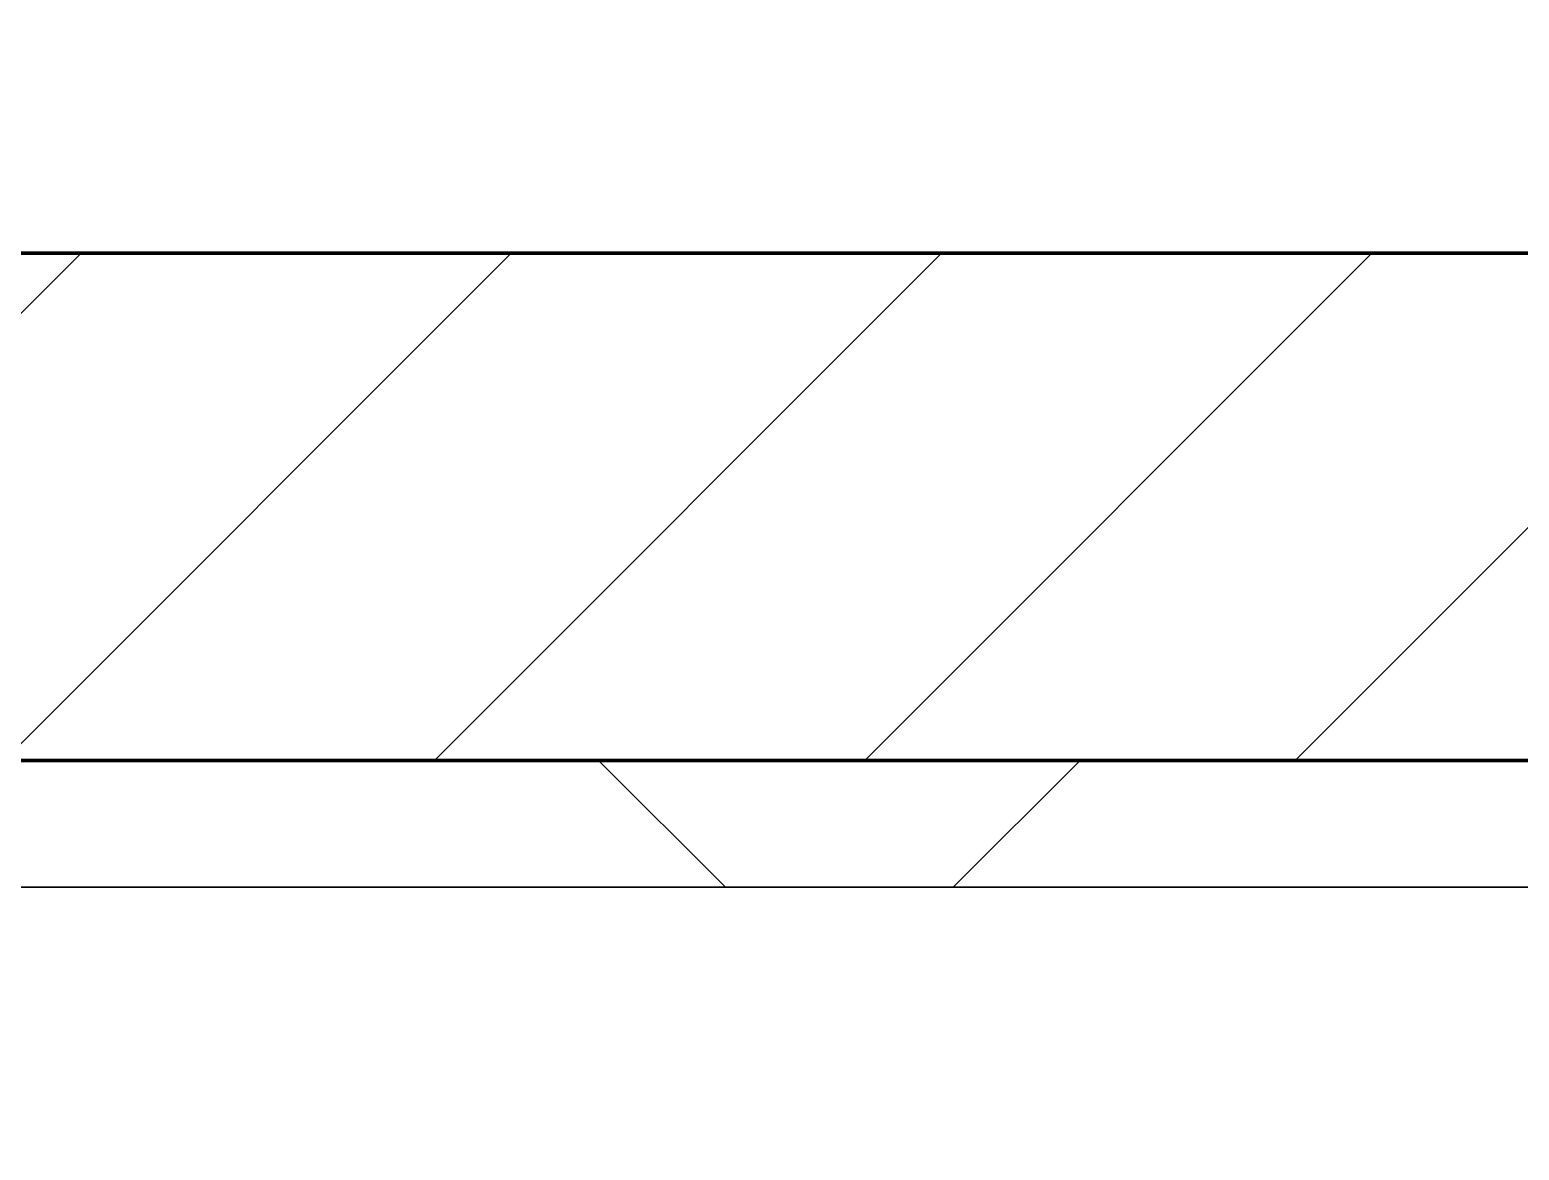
# Model space of a CAD drawing. Header units: millimetres. Extents: x -853228 to -744682, y -17776 to 32484.
# Drawn here: x -787965 to -787378, y 7790 to 8232 of the extents above; entities that cross this region are included whole.
import ezdxf
from ezdxf.xclip import XClip

# ---------------------------------------------------------------- set-up
doc = ezdxf.new("R2010")
doc.units = ezdxf.units.MM
doc.header["$XCLIPFRAME"] = 0
for name, color, linetype, lineweight in [('A-GLAZ-CURT', 2, 'Continuous', 9), ('A-WALL', 5, 'Continuous', 35), ('A-WALL-FNSH', 2, 'Continuous', 35), ('A-WALL-PATT', 1, 'Continuous', 9)]:
    doc.layers.add(name, color=color, linetype=linetype, lineweight=lineweight)

# ---------------------------------------------------------------- blocks, each defined once
blk = doc.blocks.new('PPLS-PP19_Custom Tile Pattern - Custom Tile Pattern-V68-4281-01 ENLARGED LOWER PLATFORM LEVEL - REFLECTED CEILING PLAN - SHEET 2')
at = {"layer": 'A-GLAZ-CURT'}
for p, q in [((-300, 0), (300, 0)), ((300, 0), (-300, 0)), ((195.99, 0), (213.31, 0)), ((213.31, 0), (195.99, 0)), ((230.06, 0), (300, 0)), ((-300, -50), (300, -50)), ((300, -50), (-300, -50))]:
    blk.add_line(p, q, dxfattribs=at)
for points, knots in [([(110.54, 0), (108.4, 0), (103.48, 0), (92.38, 0), (85.59, 0), (74.4, 0), (62.26, 0), (51.85, 0), (43.81, 0), (29.53, 0), (20.67, 0), (18.85, 0), (18.16, 0)], [-7960.796532, -7960.796532, -7960.796532, -7960.796532, -7723.759874, -7531.75727, -7135.649961, -6924.452779, -6738.82075, -6548.303034, -6314.283804, -6135.05769, -5972.647715, -5832.674503, -5832.674503, -5832.674503, -5832.674503]), ([(136.44, 0), (121.66, 0), (86.93, 0), (51.16, 0), (31.18, 0)], [-106.750556, -106.750556, -106.750556, -106.750556, -59.610984, 0, 0, 0, 0]), ([(110.52, 0), (108.72, 0), (95.95, 0), (76.86, 0), (57.82, 0), (46.51, 0), (41.18, 0), (36.02, 0), (35.54, 0), (35.54, 0)], [-409.313081, -409.313081, -409.313081, -409.313081, -401.860199, -357.622665, -341.267687, -334.000314, -326.15566, -319.318397, -317.489778, -317.489778, -317.489778, -317.489778]), ([(36.29, 0), (37.77, 0), (48.82, 0), (64.79, 0), (89.01, 0), (104.58, 0), (110.52, 0)], [-314.598523, -314.598523, -314.598523, -314.598523, -305.899624, -287.17622, -249.500363, -219.421721, -219.421721, -219.421721, -219.421721]), ([(103.09, 0), (101.08, 0), (86.31, 0), (65.33, 0), (46.88, 0), (41.56, 0)], [-375.435014, -375.435014, -375.435014, -375.435014, -369.147452, -330.153101, -313.392702, -313.392702, -313.392702, -313.392702]), ([(42.03, 0), (56.01, 0), (79.31, 0), (102.02, 0), (110.51, 0)], [-390.072149, -390.072149, -390.072149, -390.072149, -346.313304, -319.879841, -319.879841, -319.879841, -319.879841]), ([(42.71, 0), (44.29, 0), (52.29, 0), (71.92, 0), (100.57, 0), (116.36, 0), (128.63, 0), (128.95, 0)], [-123.813675, -123.813675, -123.813675, -123.813675, -118.513713, -97.899267, -63.759246, -39.050993, -35.895543, -35.895543, -35.895543, -35.895543]), ([(94.4, 0), (94.4, 0), (94.64, 0), (99.11, 0), (105.51, 0), (109.73, 0), (110.56, 0)], [-2348.345796, -2348.345796, -2348.345796, -2348.345796, -2310.419338, -2233.599744, -2052.234781, -2006.966784, -2006.966784, -2006.966784, -2006.966784]), ([(110.76, 0), (110.1, 0), (108.61, 0), (105.66, 0), (105.23, 0), (105.23, 0)], [-9065.158481, -9065.158481, -9065.158481, -9065.158481, -9012.77275, -8966.157302, -8929.495943, -8929.495943, -8929.495943, -8929.495943]), ([(105.26, 0), (105.52, 0), (108.21, 0), (109.97, 0), (110.53, 0)], [-8920.561005, -8920.561005, -8920.561005, -8920.561005, -8814.835624, -8752.556654, -8752.556654, -8752.556654, -8752.556654]), ([(129.02, 0), (129.02, 0), (124.41, 0), (122.35, 0), (116.84, 0), (112.71, 0), (110.51, 0)], [-35.386604, -35.386604, -35.386604, -35.386604, -31.430235, -22.807238, -15.488593, -8.018729, -8.018729, -8.018729, -8.018729]), ([(110.97, 0), (115.66, 0), (126.98, 0), (132.42, 0), (134.6, 0)], [-218.659988, -218.659988, -218.659988, -218.659988, -194.761443, -152.241002, -152.241002, -152.241002, -152.241002]), ([(114.39, 0), (114.2, 0), (113.35, 0), (112.09, 0), (110.97, 0)], [-8148.58938, -8148.58938, -8148.58938, -8148.58938, -8105.191388, -7977.04013, -7977.04013, -7977.04013, -7977.04013]), ([(111.35, 0), (120.22, 0), (129.27, 0), (138.28, 0), (138.53, 0)], [-319.001686, -319.001686, -319.001686, -319.001686, -291.370682, -290.5735, -290.5735, -290.5735, -290.5735]), ([(168.37, 0), (167.68, 0), (162.47, 0), (147.97, 0), (122.96, 0), (111.41, 0)], [-543.375029, -543.375029, -543.375029, -543.375029, -530.793311, -458.593899, -410.537058, -410.537058, -410.537058, -410.537058]), ([(111.57, 0), (114.19, 0), (122.07, 0), (139.94, 0), (163.31, 0), (185.23, 0), (193.62, 0), (194.69, 0), (194.79, 0)], [-1988.411763, -1988.411763, -1988.411763, -1988.411763, -1843.028543, -1530.39897, -1095.004608, -529.74427, -295.064701, -265.121568, -265.121568, -265.121568, -265.121568]), ([(157.9, 0), (156.77, 0), (151.67, 0), (143.29, 0), (134.04, 0), (126.24, 0), (118.6, 0), (114.86, 0), (112.97, 0), (111.67, 0)], [-10292.955006, -10292.955006, -10292.955006, -10292.955006, -10098.273015, -9847.788484, -9677.714971, -9567.007022, -9453.21225, -9220.200448, -9092.110255, -9092.110255, -9092.110255, -9092.110255]), ([(128.58, 0), (128.8, 0), (130.16, 0), (139.26, 0), (152.67, 0), (161.24, 0), (162.19, 0), (162.75, 0)], [-633.326174, -633.326174, -633.326174, -633.326174, -627.736123, -618.981161, -602.094757, -592.980799, -581.414464, -581.414464, -581.414464, -581.414464]), ([(137.1, 0), (136, 0), (133.64, 0), (129.87, 0), (129.11, 0)], [-670.405967, -670.405967, -670.405967, -670.405967, -651.020627, -640.742133, -640.742133, -640.742133, -640.742133]), ([(193.8, 0), (193.33, 0), (190.11, 0), (183.13, 0), (171, 0), (161.95, 0), (161.28, 0), (158.35, 0), (157.85, 0), (157.77, 0)], [-11665.349007, -11665.349007, -11665.349007, -11665.349007, -11565.880756, -11105.624034, -10839.086983, -10768.332124, -10666.779182, -10580.760289, -10550.278881, -10550.278881, -10550.278881, -10550.278881]), ([(300, 0), (286.53, 0), (254.22, 0), (207.11, 0), (177.41, 0), (159.34, 0), (158.33, 0), (158.3, 0)], [-285.253232, -285.253232, -285.253232, -285.253232, -244.693688, -187.987675, -143.776725, -129.632772, -123.352749, -123.352749, -123.352749, -123.352749]), ([(159.07, 0), (159.13, 0), (160.84, 0), (165.21, 0), (174.15, 0), (185.98, 0), (208.82, 0), (219.42, 0), (230.06, 0)], [-115.643202, -115.643202, -115.643202, -115.643202, -114.681583, -87.660824, -65.295536, -41.623857, -24.459831, 0, 0, 0, 0]), ([(162.75, 0), (165.4, 0), (170.91, 0), (172.61, 0), (172.61, 0)], [-111.264224, -111.264224, -111.264224, -111.264224, -56.742688, -19.085662, -19.085662, -19.085662, -19.085662]), ([(178.24, 0), (176.75, 0), (174.27, 0), (169.67, 0), (168.99, 0)], [-8253.978395, -8253.978395, -8253.978395, -8253.978395, -8152.463617, -8069.855175, -8069.855175, -8069.855175, -8069.855175]), ([(215.22, 0), (214.62, 0), (210.55, 0), (203.98, 0), (187.54, 0), (175.3, 0), (169.49, 0)], [-203.825446, -203.825446, -203.825446, -203.825446, -198.527383, -184.406837, -162.427601, -142.916156, -142.916156, -142.916156, -142.916156]), ([(171.51, 0), (176.48, 0), (193.23, 0), (201.73, 0), (208.81, 0), (213.9, 0), (241.96, 0), (266.73, 0), (281.71, 0), (291.71, 0), (296.52, 0), (297.86, 0), (298.09, 0)], [-7971.819559, -7971.819559, -7971.819559, -7971.819559, -7784.112253, -7606.717214, -7289.299508, -7042.621073, -6582.165592, -6068.460911, -5766.029927, -5566.724884, -5280.360606, -5199.253518, -5199.253518, -5199.253518, -5199.253518]), ([(172.07, 0), (177.66, 0), (187.87, 0), (201.08, 0), (207.47, 0), (213.96, 0), (215.11, 0)], [-255.364076, -255.364076, -255.364076, -255.364076, -237.955587, -223.92608, -215.862851, -208.75215, -208.75215, -208.75215, -208.75215]), ([(247.1, 0), (246.76, 0), (245.04, 0), (238.34, 0), (226.56, 0), (221.1, 0), (200.83, 0), (186.06, 0), (179.4, 0)], [-9649.085549, -9649.085549, -9649.085549, -9649.085549, -9581.591397, -9406.094246, -9221.510254, -9016.44624, -8717.832359, -8279.94931, -8279.94931, -8279.94931, -8279.94931]), ([(300, 0), (288.22, 0), (262, 0), (230.43, 0), (219.94, 0), (219.02, 0)], [-12528.858583, -12528.858583, -12528.858583, -12528.858583, -11905.454923, -11162.864862, -10856.732305, -10856.732305, -10856.732305, -10856.732305]), ([(219.9, 0), (220.86, 0), (227.84, 0), (242.06, 0), (246.54, 0), (246.96, 0)], [-10670.940496, -10670.940496, -10670.940496, -10670.940496, -10511.382485, -9925.173265, -9834.877357, -9834.877357, -9834.877357, -9834.877357]), ([(284.76, 0), (284.76, 0), (285.09, 0), (287.47, 0), (293.59, 0), (297.76, 0), (300, 0)], [-4110.630118, -4110.630118, -4110.630118, -4110.630118, -4053.389046, -3959.664717, -3862.421465, -3746.95702, -3746.95702, -3746.95702, -3746.95702]), ([(297.38, 0), (295.84, 0), (291.62, 0), (285.38, 0), (284.87, 0)], [-4803.172655, -4803.172655, -4803.172655, -4803.172655, -4358.271401, -4143.037883, -4143.037883, -4143.037883, -4143.037883])]:
    blk.add_open_spline(points, degree=3, knots=knots, dxfattribs=at)
for points in [[(110.48, 0), (108.13, 0), (105.64, 0), (103.09, 0)], [(110.63, 0), (112.13, 0), (112.91, 0), (113.59, 0)], [(168.74, 0), (168.74, 0), (169.81, 0), (171.51, 0)], [(195.11, 0), (194.91, 0), (194.44, 0), (193.8, 0)]]:
    blk.add_open_spline(points, degree=3, dxfattribs=at)
blk = doc.blocks.new('PPLS-PP19_Custom Tile Pattern - Custom Tile Pattern-V69-4281-01 ENLARGED LOWER PLATFORM LEVEL - REFLECTED CEILING PLAN - SHEET 2')
at = {"layer": 'A-GLAZ-CURT'}
for p, q in [((-300, 0), (300, 0)), ((300, 0), (-300, 0)), ((-293.07, 0), (-282.65, 0)), ((-282.65, 0), (-293.07, 0)), ((-281.82, 0), (-275.75, 0)), ((-275.75, 0), (-281.82, 0)), ((-222.32, 0), (-213.72, 0)), ((-213.72, 0), (-222.32, 0)), ((-213.66, 0), (-205, 0)), ((-205, 0), (-213.66, 0)), ((-300, -50), (300, -50)), ((300, -50), (-300, -50))]:
    blk.add_line(p, q, dxfattribs=at)
at = {"layer": 'A-GLAZ-CURT', "flags": 128}
for points in [[(-300, 0), (-291.56, 0), (-283.3, 0)], [(-283.55, 0), (-291.73, 0), (-300, 0)], [(-282.66, 0), (-275.2, 0), (-267.26, 0), (-259.45, 0), (-251.77, 0), (-244.2, 0), (-236.74, 0), (-229.36, 0), (-222.06, 0), (-214.83, 0)], [(-145.5, 0), (-150.63, 0), (-155.53, 0), (-160.27, 0), (-164.95, 0), (-169.65, 0), (-174.47, 0), (-179.49, 0), (-184.81, 0), (-190.44, 0), (-196.37, 0), (-202.58, 0), (-209.04, 0), (-215.73, 0), (-222.63, 0), (-229.72, 0), (-236.97, 0), (-244.39, 0), (-251.96, 0), (-259.67, 0), (-267.51, 0), (-275.48, 0), (-282.66, 0)], [(-213.71, 0), (-207.71, 0), (-200.76, 0), (-194.02, 0), (-187.54, 0), (-181.38, 0), (-175.58, 0), (-170.25, 0), (-165.64, 0), (-162.01, 0), (-159.53, 0), (-157.46, 0), (-154.52, 0), (-149.42, 0), (-141.84, 0), (-132.81, 0), (-126.08, 0)], [(-125.17, 0), (-128.55, 0), (-134.16, 0), (-140.03, 0), (-144.8, 0)]]:
    blk.add_lwpolyline(points, dxfattribs=at)
at = {"layer": 'A-GLAZ-CURT'}
for points, knots in [([(-300, 0), (-284.65, 0), (-236.57, 0), (-186.09, 0), (-154.24, 0), (-144.75, 0)], [-5323.127839, -5323.127839, -5323.127839, -5323.127839, -4502.809032, -2700.551212, -1803.023886, -1803.023886, -1803.023886, -1803.023886]), ([(-145.61, 0), (-165.95, 0), (-207.4, 0), (-257.26, 0), (-282.66, 0)], [-16829.876344, -16829.876344, -16829.876344, -16829.876344, -15131.813646, -13748.226949, -13748.226949, -13748.226949, -13748.226949]), ([(-144.92, 0), (-147.67, 0), (-147.69, 0), (-158.72, 0), (-174.02, 0), (-185.59, 0), (-209.77, 0), (-232.01, 0), (-255.22, 0), (-262.59, 0), (-264.9, 0), (-265.4, 0)], [-2919.378265, -2919.378265, -2919.378265, -2919.378265, -2477.344047, -2237.412286, -2029.680487, -1755.085331, -1400.429864, -858.079193, -543.655514, -208.940337, 0, 0, 0, 0]), ([(-258.6, 0), (-257.91, 0), (-254.26, 0), (-241.25, 0), (-226.38, 0), (-216.69, 0), (-213.73, 0)], [-5722.54675, -5722.54675, -5722.54675, -5722.54675, -5657.471696, -5413.335975, -5017.494783, -4853.628939, -4853.628939, -4853.628939, -4853.628939]), ([(-213.72, 0), (-216.73, 0), (-222.31, 0), (-231.26, 0), (-233.46, 0), (-234, 0)], [-1135.873101, -1135.873101, -1135.873101, -1135.873101, -978.033455, -846.069444, -682.911962, -682.911962, -682.911962, -682.911962]), ([(-233.49, 0), (-233.44, 0), (-232.38, 0), (-230.74, 0), (-225.3, 0), (-223.63, 0)], [-455.274641, -455.274641, -455.274641, -455.274641, -440.605512, -119.536984, 0, 0, 0, 0]), ([(-213.72, 0), (-211.98, 0), (-202.58, 0), (-188.58, 0), (-169.02, 0), (-152.12, 0), (-136.84, 0), (-127.33, 0), (-124.19, 0), (-123.43, 0), (-123.28, 0)], [-5259.423373, -5259.423373, -5259.423373, -5259.423373, -5161.076232, -4739.070012, -4465.409639, -4149.119819, -3839.893365, -3647.167523, -3488.92562, -3439.852845, -3439.852845, -3439.852845, -3439.852845]), ([(-133.82, 0), (-135.51, 0), (-137.8, 0), (-149.31, 0), (-162.01, 0), (-177.91, 0), (-196.42, 0), (-208.16, 0), (-213.59, 0)], [-2731.647847, -2731.647847, -2731.647847, -2731.647847, -2418.507304, -2308.929706, -2113.765672, -1763.376603, -1422.553702, -1138.186603, -1138.186603, -1138.186603, -1138.186603]), ([(-212.94, 0), (-212.82, 0), (-209.65, 0), (-200.2, 0), (-185.8, 0), (-171.77, 0), (-158.7, 0), (-157.22, 0)], [-4839.200608, -4839.200608, -4839.200608, -4839.200608, -4832.723979, -4666.091899, -4349.945572, -4000.813434, -3840.635403, -3840.635403, -3840.635403, -3840.635403]), ([(-152.35, 0), (-151.03, 0), (-148.7, 0), (-145.98, 0), (-144.8, 0)], [-3494.978217, -3494.978217, -3494.978217, -3494.978217, -3371.022232, -3307.806829, -3307.806829, -3307.806829, -3307.806829]), ([(-118.78, 0), (-121.86, 0), (-126.28, 0), (-136.96, 0), (-147.46, 0), (-150.03, 0), (-150.57, 0)], [-5938.474035, -5938.474035, -5938.474035, -5938.474035, -5700.061948, -5508.838257, -5298.784692, -5196.16478, -5196.16478, -5196.16478, -5196.16478]), ([(-150.34, 0), (-150.07, 0), (-148.55, 0), (-146.77, 0), (-144.84, 0)], [-4948.728362, -4948.728362, -4948.728362, -4948.728362, -4883.323924, -4616.178977, -4616.178977, -4616.178977, -4616.178977]), ([(-26.75, 0), (-27.82, 0), (-36.18, 0), (-53.55, 0), (-78.2, 0), (-110.94, 0), (-130.52, 0), (-147.74, 0), (-149.07, 0)], [-8718.362214, -8718.362214, -8718.362214, -8718.362214, -8532.293389, -8073.216054, -7508.296369, -7004.680444, -6449.282163, -6277.220794, -6277.220794, -6277.220794, -6277.220794]), ([(-146.69, 0), (-146.59, 0), (-146.21, 0), (-145.59, 0), (-145.07, 0)], [-420.34245, -420.34245, -420.34245, -420.34245, -406.956646, -374.844453, -374.844453, -374.844453, -374.844453]), ([(-86.16, 0), (-91.37, 0), (-104.13, 0), (-122.65, 0), (-137.3, 0), (-143.14, 0), (-144.88, 0)], [-1681.3698, -1681.3698, -1681.3698, -1681.3698, -1374.161226, -945.742622, -741.901385, -582.903371, -582.903371, -582.903371, -582.903371]), ([(-76.21, 0), (-78.2, 0), (-93.34, 0), (-117.05, 0), (-141.39, 0), (-144.77, 0)], [-19251.256298, -19251.256298, -19251.256298, -19251.256298, -18935.241197, -17136.203329, -16853.283463, -16853.283463, -16853.283463, -16853.283463]), ([(-144.74, 0), (-144.47, 0), (-139.73, 0), (-137.28, 0), (-133.93, 0), (-128.78, 0), (-126.5, 0)], [-6044.731135, -6044.731135, -6044.731135, -6044.731135, -6017.569127, -5560.701257, -5364.112219, -5231.017328, -5231.017328, -5231.017328, -5231.017328]), ([(-143.97, 0), (-142.91, 0), (-138.3, 0), (-127.26, 0), (-107.3, 0), (-91.75, 0), (-80.09, 0), (-76.63, 0)], [-4577.573735, -4577.573735, -4577.573735, -4577.573735, -4440.880425, -4054.690705, -3793.097032, -3402.597032, -3216.673436, -3216.673436, -3216.673436, -3216.673436]), ([(-143.85, 0), (-135.75, 0), (-123.38, 0), (-110.8, 0), (-99.5, 0), (-91.46, 0)], [-1774.375946, -1774.375946, -1774.375946, -1774.375946, -1002.059161, -460.363443, 0, 0, 0, 0]), ([(-143.74, 0), (-142.58, 0), (-134.66, 0), (-128.29, 0), (-125.15, 0)], [-350.285375, -350.285375, -350.285375, -350.285375, -290.263673, 0, 0, 0, 0]), ([(-127.41, 0), (-131.63, 0), (-133.16, 0), (-134.09, 0), (-134.15, 0)], [-8540.990293, -8540.990293, -8540.990293, -8540.990293, -8266.114998, -8246.473386, -8246.473386, -8246.473386, -8246.473386]), ([(-134.15, 0), (-133.32, 0), (-130.31, 0), (-117.33, 0), (-92.54, 0), (-80.76, 0), (-75.83, 0)], [-7657.439573, -7657.439573, -7657.439573, -7657.439573, -7293.749979, -6839.55839, -6236.997189, -5744.358021, -5744.358021, -5744.358021, -5744.358021]), ([(-120.13, 0), (-120.14, 0), (-120.24, 0), (-121.3, 0), (-129.25, 0), (-133.82, 0)], [-2933.992132, -2933.992132, -2933.992132, -2933.992132, -2920.575025, -2840.280255, -2731.647847, -2731.647847, -2731.647847, -2731.647847]), ([(-113.43, 0), (-113.44, 0), (-113.96, 0), (-119.73, 0), (-125.43, 0), (-127.03, 0), (-127.41, 0)], [-328.499627, -328.499627, -328.499627, -328.499627, -282.672656, -98.539552, -24.539552, 0, 0, 0, 0]), ([(-126.5, 0), (-122.44, 0), (-108.71, 0), (-86.68, 0), (-63.44, 0), (-54.4, 0), (-48.53, 0), (-30.79, 0), (-18.03, 0), (8.61, 0), (15.02, 0), (22.91, 0), (31, 0), (39.04, 0), (51.19, 0), (58.74, 0), (61.34, 0), (61.45, 0)], [-5231.017328, -5231.017328, -5231.017328, -5231.017328, -4994.692869, -4542.524482, -4008.285538, -3689.699207, -3546.54457, -3315.260113, -2864.387349, -2439.246196, -2084.094819, -1956.422387, -1818.904206, -1645.594513, -1443.202566, -1228.752106, -1120.932285, -1120.932285, -1120.932285, -1120.932285]), ([(-125.15, 0), (-124.93, 0), (-121.96, 0), (-113.01, 0), (-98.9, 0), (-87.7, 0), (-78.73, 0), (-75.83, 0)], [-3362.7396, -3362.7396, -3362.7396, -3362.7396, -3342.215224, -3074.362186, -2902.289527, -2605.247022, -2454.936963, -2454.936963, -2454.936963, -2454.936963]), ([(-122.08, 0), (-122.01, 0), (-121.69, 0), (-121.2, 0), (-120.88, 0)], [-3136.336417, -3136.336417, -3136.336417, -3136.336417, -3110.304437, -3035.164275, -3035.164275, -3035.164275, -3035.164275]), ([(-36.33, 0), (-36.43, 0), (-37.27, 0), (-45.02, 0), (-46.13, 0), (-60.59, 0), (-81.23, 0), (-99.51, 0), (-114.02, 0), (-117.28, 0), (-118.78, 0)], [-1855.773136, -1855.773136, -1855.773136, -1855.773136, -1810.870157, -1672.078046, -1405.135169, -1060.00838, -740.068933, -229.489605, -116.330425, 0, 0, 0, 0]), ([(-117.74, 0), (-117.19, 0), (-114.78, 0), (-113.43, 0), (-113.43, 0)], [-821.249067, -821.249067, -821.249067, -821.249067, -394.672656, -330.879064, -330.879064, -330.879064, -330.879064]), ([(-36.62, 0), (-36.62, 0), (-40.35, 0), (-44.32, 0), (-58.97, 0), (-85.2, 0), (-107.61, 0), (-116.56, 0), (-117.56, 0)], [-4069.478503, -4069.478503, -4069.478503, -4069.478503, -3858.647035, -3538.256648, -2842.901703, -2193.204658, -1433.981041, -985.49888, -985.49888, -985.49888, -985.49888]), ([(-115.82, 0), (-114.96, 0), (-110.41, 0), (-96.78, 0), (-84.09, 0), (-77.45, 0), (-76.52, 0)], [-5724.064692, -5724.064692, -5724.064692, -5724.064692, -5430.283136, -5103.229623, -4799.173296, -4749.755808, -4749.755808, -4749.755808, -4749.755808]), ([(-6.93, 0), (-7.34, 0), (-14.82, 0), (-25.64, 0), (-40, 0), (-56.24, 0), (-75.59, 0), (-94, 0), (-112.01, 0), (-114.94, 0), (-115.63, 0)], [-2541.161742, -2541.161742, -2541.161742, -2541.161742, -2518.50168, -2125.455881, -1792.521578, -1466.981642, -1208.454564, -789.402658, -501.969187, -243.577221, -243.577221, -243.577221, -243.577221]), ([(-91.46, 0), (-90.09, 0), (-84.98, 0), (-79.34, 0), (-75.79, 0)], [-19832.387487, -19832.387487, -19832.387487, -19832.387487, -19753.885894, -19556.19493, -19556.19493, -19556.19493, -19556.19493]), ([(-29.03, 0), (-33.97, 0), (-43.74, 0), (-56.37, 0), (-71.66, 0), (-77.83, 0), (-82.66, 0), (-83.28, 0), (-83.28, 0)], [-2680.714891, -2680.714891, -2680.714891, -2680.714891, -2413.671296, -2161.752162, -2006.592567, -1646.621388, -1424.436217, -1393.971743, -1393.971743, -1393.971743, -1393.971743]), ([(-83.28, 0), (-83.28, 0), (-82.91, 0), (-76.14, 0), (-62.97, 0), (-48.14, 0), (-36.49, 0), (-33.57, 0), (-29.94, 0), (-28.57, 0)], [-1393.4169, -1393.4169, -1393.4169, -1393.4169, -1353.722004, -1274.333717, -1073.56893, -651.549973, -296.515819, -83.513472, 0, 0, 0, 0]), ([(-75.83, 0), (-63.19, 0), (-41.31, 0), (-17.63, 0), (-8.1, 0), (-7.09, 0)], [-4737.524688, -4737.524688, -4737.524688, -4737.524688, -4065.652676, -3589.737505, -3531.869704, -3531.869704, -3531.869704, -3531.869704]), ([(-75.79, 0), (-75.49, 0), (-69.49, 0), (-62.74, 0), (-60.36, 0), (-59.97, 0)], [-5743.07968, -5743.07968, -5743.07968, -5743.07968, -5713.340575, -5140.470607, -5006.787413, -5006.787413, -5006.787413, -5006.787413]), ([(-75.78, 0), (-74.75, 0), (-72.07, 0), (-68.41, 0), (-65.12, 0), (-63.63, 0)], [-3201.258739, -3201.258739, -3201.258739, -3201.258739, -3144.956779, -3050.982048, -2969.237017, -2969.237017, -2969.237017, -2969.237017]), ([(-75.66, 0), (-73.16, 0), (-69.25, 0), (-65.93, 0), (-65.07, 0)], [-2451.997625, -2451.997625, -2451.997625, -2451.997625, -2322.099534, -2241.8264, -2241.8264, -2241.8264, -2241.8264]), ([(-63.96, 0), (-64.13, 0), (-68.91, 0), (-73.62, 0), (-75.55, 0)], [-2171.769325, -2171.769325, -2171.769325, -2171.769325, -2007.031671, -1891.541025, -1891.541025, -1891.541025, -1891.541025]), ([(-74.99, 0), (-73.9, 0), (-72.73, 0), (-72.64, 0), (-72.64, 0)], [-19541.04734, -19541.04734, -19541.04734, -19541.04734, -19478.625389, -19471.062469, -19471.062469, -19471.062469, -19471.062469]), ([(-66.39, 0), (-66.39, 0), (-63.63, 0), (-53.63, 0), (-34.42, 0), (-29.82, 0), (-29.19, 0)], [-2493.31794, -2493.31794, -2493.31794, -2493.31794, -2315.303971, -1809.437387, -963.711516, -666.19313, -666.19313, -666.19313, -666.19313]), ([(-6.89, 0), (-8.35, 0), (-24.16, 0), (-47.42, 0), (-65.77, 0), (-66.37, 0), (-66.38, 0)], [-3823.080572, -3823.080572, -3823.080572, -3823.080572, -3745.412743, -2981.410125, -2542.574734, -2498.224237, -2498.224237, -2498.224237, -2498.224237]), ([(-63.63, 0), (-61.49, 0), (-57.39, 0), (-54.49, 0), (-45.2, 0), (-40.79, 0), (-40.46, 0), (-40.44, 0)], [-2969.237017, -2969.237017, -2969.237017, -2969.237017, -2851.217951, -2734.127174, -2474.780881, -2410.990208, -2350.645972, -2350.645972, -2350.645972, -2350.645972]), ([(-58.83, 0), (-58.37, 0), (-57.29, 0), (-54.23, 0), (-46.33, 0), (-42.62, 0), (-41.76, 0)], [-4859.52896, -4859.52896, -4859.52896, -4859.52896, -4680.891996, -4469.85053, -4321.566175, -4270.495146, -4270.495146, -4270.495146, -4270.495146]), ([(-51.83, 0), (-51.83, 0), (-51.78, 0), (-47.4, 0), (-46.01, 0), (-40.22, 0), (-36.78, 0)], [-632.814994, -632.814994, -632.814994, -632.814994, -627.965721, -508.377888, -260.442412, 0, 0, 0, 0]), ([(-6.89, 0), (-11.89, 0), (-21.71, 0), (-32.81, 0), (-44.85, 0), (-51.43, 0), (-51.79, 0)], [-1545.461294, -1545.461294, -1545.461294, -1545.461294, -1290.787923, -1039.307308, -819.71621, -644.910881, -644.910881, -644.910881, -644.910881]), ([(-41.76, 0), (-39.9, 0), (-37.72, 0), (-36.92, 0), (-36.77, 0)], [-4270.495146, -4270.495146, -4270.495146, -4270.495146, -4161.040818, -4106.245333, -4106.245333, -4106.245333, -4106.245333]), ([(-36.78, 0), (-32.43, 0), (-22.69, 0), (-12.11, 0), (-6.9, 0)], [-6191.144455, -6191.144455, -6191.144455, -6191.144455, -5862.463379, -5563.754227, -5563.754227, -5563.754227, -5563.754227]), ([(-36.29, 0), (-36.29, 0), (-34.66, 0), (-28.88, 0), (-26.95, 0), (-26.54, 0)], [-9150.272121, -9150.272121, -9150.272121, -9150.272121, -9057.163041, -8919.836787, -8834.607043, -8834.607043, -8834.607043, -8834.607043]), ([(30.82, 0), (29.27, 0), (20.14, 0), (3.54, 0), (-16.58, 0), (-34.76, 0), (-36.04, 0)], [-10462.034656, -10462.034656, -10462.034656, -10462.034656, -10363.088938, -9884.23066, -9424.652049, -9182.880979, -9182.880979, -9182.880979, -9182.880979]), ([(-33.34, 0), (-33.34, 0), (-32.93, 0), (-31.16, 0), (-30.52, 0)], [-2415.024266, -2415.024266, -2415.024266, -2415.024266, -2357.633367, -2323.618664, -2323.618664, -2323.618664, -2323.618664]), ([(-7.08, 0), (-10.92, 0), (-20.29, 0), (-30.57, 0), (-31.82, 0), (-32, 0)], [-3194.975664, -3194.975664, -3194.975664, -3194.975664, -2994.501669, -2698.150104, -2614.070998, -2614.070998, -2614.070998, -2614.070998]), ([(-30.76, 0), (-30.73, 0), (-29.99, 0), (-23.47, 0), (-15.75, 0), (-15.19, 0)], [-54176.191683, -54176.191683, -54176.191683, -54176.191683, -54157.274271, -53749.15266, -53717.791567, -53717.791567, -53717.791567, -53717.791567]), ([(-30.52, 0), (-27.11, 0), (-17.83, 0), (5.99, 0), (22.06, 0), (37.44, 0), (45.92, 0), (57.76, 0), (64.47, 0), (72.74, 0), (75.22, 0), (76.03, 0), (76.21, 0)], [-2323.618664, -2323.618664, -2323.618664, -2323.618664, -2142.497158, -1716.209403, -1206.526904, -1089.329421, -901.315459, -753.071572, -495.328968, -421.953223, -334.951786, -290.452333, -290.452333, -290.452333, -290.452333]), ([(-13, 0), (-14.35, 0), (-17.68, 0), (-25.97, 0), (-29.52, 0), (-30.21, 0)], [-55207.591944, -55207.591944, -55207.591944, -55207.591944, -54789.006179, -54461.685999, -54290.791712, -54290.791712, -54290.791712, -54290.791712]), ([(-7.98, 0), (-10.81, 0), (-17.68, 0), (-24.92, 0), (-29.03, 0)], [-3077.857837, -3077.857837, -3077.857837, -3077.857837, -2903.012179, -2680.714891, -2680.714891, -2680.714891, -2680.714891]), ([(-28.98, 0), (-28.66, 0), (-27.39, 0), (-24.45, 0), (-22.56, 0)], [-166.548282, -166.548282, -166.548282, -166.548282, -102.06493, 0, 0, 0, 0]), ([(-28.57, 0), (-26.93, 0), (-20.29, 0), (-14.19, 0), (-8.7, 0), (-7.07, 0)], [-5361.429781, -5361.429781, -5361.429781, -5361.429781, -5261.36855, -5050.479954, -4964.286834, -4964.286834, -4964.286834, -4964.286834]), ([(-22.56, 0), (-20.27, 0), (-17.03, 0), (-11.36, 0), (-7.92, 0), (-6.79, 0), (-6.65, 0)], [-56468.192263, -56468.192263, -56468.192263, -56468.192263, -56344.022017, -56303.229861, -56166.290093, -56139.466963, -56139.466963, -56139.466963, -56139.466963]), ([(-15.19, 0), (-13.07, 0), (7.48, 0), (35.69, 0), (55.25, 0), (62.05, 0)], [-461.142613, -461.142613, -461.142613, -461.142613, -429.606584, -390.253598, -369.47893, -369.47893, -369.47893, -369.47893]), ([(-6.89, 0), (-3.56, 0), (3.71, 0), (13.15, 0), (21.24, 0), (24.62, 0), (24.72, 0), (24.72, 0)], [-4961.190562, -4961.190562, -4961.190562, -4961.190562, -4785.90057, -4596.498881, -4445.288762, -4384.376941, -4376.041937, -4376.041937, -4376.041937, -4376.041937]), ([(61.17, 0), (58.88, 0), (52.24, 0), (39.61, 0), (24.74, 0), (6.72, 0), (-4.31, 0), (-6.89, 0)], [-4453.60244, -4453.60244, -4453.60244, -4453.60244, -4326.416877, -4098.545751, -3766.694881, -3333.063701, -3198.236111, -3198.236111, -3198.236111, -3198.236111]), ([(-6.88, 0), (-2.63, 0), (4.84, 0), (9.64, 0), (10.14, 0), (10.18, 0)], [-3527.927585, -3527.927585, -3527.927585, -3527.927585, -3285.047089, -3066.359526, -3044.715262, -3044.715262, -3044.715262, -3044.715262]), ([(8.33, 0), (8.19, 0), (7.18, 0), (2.34, 0), (-3.92, 0), (-6.85, 0)], [-3574.286521, -3574.286521, -3574.286521, -3574.286521, -3526.962355, -3285.499107, -3101.166558, -3101.166558, -3101.166558, -3101.166558]), ([(76.63, 0), (74.8, 0), (67.65, 0), (53.52, 0), (37, 0), (24.07, 0), (12.82, 0), (2.05, 0), (-5.39, 0), (-6.76, 0)], [-3095.572228, -3095.572228, -3095.572228, -3095.572228, -2950.589685, -2634.532728, -2313.748533, -2106.613311, -1925.670641, -1617.263037, -1547.786114, -1547.786114, -1547.786114, -1547.786114]), ([(31.18, 0), (25.97, 0), (13.58, 0), (0.9, 0), (-6.47, 0)], [-4496.803627, -4496.803627, -4496.803627, -4496.803627, -4222.080604, -3830.610497, -3830.610497, -3830.610497, -3830.610497]), ([(9.32, 0), (9.08, 0), (7.65, 0), (3.06, 0), (-3.05, 0), (-6.03, 0)], [-2922.926651, -2922.926651, -2922.926651, -2922.926651, -2882.788014, -2720.818881, -2557.56082, -2557.56082, -2557.56082, -2557.56082]), ([(-5.98, 0), (-2.39, 0), (15.01, 0), (43.36, 0), (70.92, 0), (82.12, 0), (83.66, 0)], [-5546.233574, -5546.233574, -5546.233574, -5546.233574, -5340.621928, -4573.028122, -4094.177415, -3869.465285, -3869.465285, -3869.465285, -3869.465285]), ([(-2.63, 0), (-2.47, 0), (-1.22, 0), (4.92, 0), (15.97, 0), (22.54, 0), (24.49, 0)], [-226.825321, -226.825321, -226.825321, -226.825321, -220.269177, -206.416616, -198.214427, -187.717507, -187.717507, -187.717507, -187.717507]), ([(103.09, 0), (101.08, 0), (86.31, 0), (63.34, 0), (35.84, 0), (12, 0), (3.08, 0), (-1.67, 0), (-2.25, 0)], [-375.435014, -375.435014, -375.435014, -375.435014, -369.147452, -330.153101, -307.516438, -285.83788, -246.234814, -234.646884, -234.646884, -234.646884, -234.646884]), ([(24.69, 0), (24.54, 0), (20.99, 0), (15.48, 0), (10.8, 0), (9.63, 0)], [-4368.572414, -4368.572414, -4368.572414, -4368.572414, -4306.476363, -4080.000647, -3772.857994, -3772.857994, -3772.857994, -3772.857994]), ([(18.16, 0), (19.15, 0), (24.25, 0), (25.66, 0), (26.12, 0)], [-5700.113719, -5700.113719, -5700.113719, -5700.113719, -5554.232259, -5302.431367, -5302.431367, -5302.431367, -5302.431367]), ([(114.39, 0), (114.2, 0), (112.08, 0), (105.42, 0), (92.38, 0), (85.59, 0), (74.4, 0), (62.26, 0), (51.85, 0), (43.81, 0), (29.53, 0), (20.67, 0), (18.85, 0), (18.16, 0)], [-8148.58938, -8148.58938, -8148.58938, -8148.58938, -8105.191388, -7723.759874, -7531.75727, -7135.649961, -6924.452779, -6738.82075, -6548.303034, -6314.283804, -6135.05769, -5972.647715, -5832.674503, -5832.674503, -5832.674503, -5832.674503]), ([(27.44, 0), (27.9, 0), (29.54, 0), (38.07, 0), (53.39, 0), (71.67, 0), (84.83, 0), (86.01, 0), (92.51, 0), (94.33, 0)], [-5037.309798, -5037.309798, -5037.309798, -5037.309798, -4887.603822, -4705.298446, -4353.683244, -3960.84581, -3759.045785, -3336.541051, -2783.776468, -2783.776468, -2783.776468, -2783.776468]), ([(27.89, 0), (29.09, 0), (33.4, 0), (46.59, 0), (56.9, 0), (61.77, 0)], [-147.777612, -147.777612, -147.777612, -147.777612, -135.792042, -118.513713, -103.843727, -103.843727, -103.843727, -103.843727]), ([(53.18, 0), (53.06, 0), (52.22, 0), (44.99, 0), (36.46, 0), (30.82, 0)], [-622.740158, -622.740158, -622.740158, -622.740158, -566.066452, -360.610861, 0, 0, 0, 0]), ([(136.44, 0), (121.66, 0), (86.93, 0), (51.16, 0), (31.18, 0)], [-106.750556, -106.750556, -106.750556, -106.750556, -59.610984, 0, 0, 0, 0]), ([(130.85, 0), (123.3, 0), (104.57, 0), (76.86, 0), (57.82, 0), (46.51, 0), (41.18, 0), (36.02, 0), (35.54, 0), (35.54, 0)], [-440.056607, -440.056607, -440.056607, -440.056607, -401.860199, -357.622665, -341.267687, -334.000314, -326.15566, -319.318397, -317.489778, -317.489778, -317.489778, -317.489778]), ([(36.29, 0), (37.77, 0), (48.82, 0), (56.06, 0), (61.44, 0), (61.98, 0)], [-314.598523, -314.598523, -314.598523, -314.598523, -305.899624, -287.17622, -285.078974, -285.078974, -285.078974, -285.078974]), ([(61.47, 0), (61.47, 0), (61.21, 0), (54.61, 0), (53.71, 0), (53.56, 0)], [-1113.311073, -1113.311073, -1113.311073, -1113.311073, -1096.402191, -891.204116, -747.28819, -747.28819, -747.28819, -747.28819]), ([(62.05, 0), (71.26, 0), (96.37, 0), (119.77, 0), (128.14, 0), (129.98, 0)], [-284.993173, -284.993173, -284.993173, -284.993173, -249.500363, -194.761443, -174.380664, -174.380664, -174.380664, -174.380664]), ([(62.05, 0), (63.93, 0), (77.31, 0), (100.57, 0), (116.36, 0), (128.63, 0), (128.95, 0)], [-103.566268, -103.566268, -103.566268, -103.566268, -97.899267, -63.759246, -39.050993, -35.895543, -35.895543, -35.895543, -35.895543]), ([(62.76, 0), (70.11, 0), (93.25, 0), (115.81, 0), (131, 0)], [-368.75101, -368.75101, -368.75101, -368.75101, -346.313304, -298.491659, -298.491659, -298.491659, -298.491659]), ([(76.22, 0), (75.58, 0), (73.64, 0), (71.05, 0), (70.61, 0)], [-193.634889, -193.634889, -193.634889, -193.634889, -31.537676, 0, 0, 0, 0])]:
    blk.add_open_spline(points, degree=3, knots=knots, dxfattribs=at)
for points in [[(-283.68, 0), (-289.02, 0), (-294.48, 0), (-300, 0)], [(-223.63, 0), (-220.79, 0), (-217.38, 0), (-213.8, 0)], [(-148.23, 0), (-147.2, 0), (-145.94, 0), (-144.78, 0)], [(-145.56, 0), (-146.23, 0), (-146.71, 0), (-146.95, 0)], [(-137.88, 0), (-140.5, 0), (-143.11, 0), (-144.79, 0)], [(-144.53, 0), (-143.07, 0), (-141.23, 0), (-138.62, 0)], [(-75.83, 0), (-79.26, 0), (-82.69, 0), (-86.16, 0)], [(-72.93, 0), (-73.8, 0), (-74.77, 0), (-75.82, 0)], [(-39.84, 0), (-39.08, 0), (-38.11, 0), (-37.36, 0)], [(24.49, 0), (25.23, 0), (25.72, 0), (26.04, 0)], [(70.61, 0), (68.16, 0), (65.22, 0), (62.08, 0)], [(80.35, 0), (79.57, 0), (78.27, 0), (76.63, 0)], [(84.06, 0), (83.48, 0), (82.41, 0), (81.72, 0)]]:
    blk.add_open_spline(points, degree=3, dxfattribs=at)
blk = doc.blocks.new('*U516')
at = {"layer": 'A-GLAZ-CURT', "rotation": 180}
for name, p in [('PPLS-PP19_Custom Tile Pattern - Custom Tile Pattern-V69-4281-01 ENLARGED LOWER PLATFORM LEVEL - REFLECTED CEILING PLAN - SHEET 2', (13800, 4315)), ('PPLS-PP19_Custom Tile Pattern - Custom Tile Pattern-V68-4281-01 ENLARGED LOWER PLATFORM LEVEL - REFLECTED CEILING PLAN - SHEET 2', (14400, 4315))]:
    blk.add_blockref(name, p, dxfattribs=at)
blk = doc.blocks.new('*U986')
blk.add_lwpolyline([(-38349, 4315), (-38349, 2757.5), (-41450, 2757.5), (-41450, 4315), (-49246.8, 4315), (-49246.8, 550), (-30509.06, 550), (-30509.06, 4315), (-38349, 4315)])

msp = doc.modelspace()

# ---------------------------------------------------------------- hatches: boundary and pattern name
at = {"layer": 'A-WALL-PATT', "lineweight": 9}
h = msp.add_hatch(dxfattribs=at)
h.set_pattern_fill('FP_2', color=256, style=0, pattern_type=2)
h.set_pattern_definition([(45, (0, 0), (-84.852814, 84.852814), [])])
h.paths.add_polyline_path([(-786082.37, 7944.02), (-786082.37, 8144.02), (-801317.37, 8144.02), (-801317.37, 7944.02), (-786132.37, 7944.02)])

# ---------------------------------------------------------------- linework, layer by layer
at = {"layer": 'A-WALL', "color": 7, "lineweight": 70}
for p, q in [((-801317.37, 8144.02), (-786082.37, 8144.02)), ((-801267.37, 7944.02), (-786132.37, 7944.02)), ((-786132.37, 7944.02), (-801267.37, 7944.02))]:
    msp.add_line(p, q, dxfattribs=at)

# ---------------------------------------------------------------- block references
ref = msp.add_blockref('*U986', (-744682.37, 3579.02))
XClip(ref).set_block_clipping_path([(-104690.1238047113, -9620.0077451946), (-34092.6543255158, 14393.0014498748)])

# ---------------------------------------------------------------- next in the draw order: hatches: boundary and pattern name
at = {"layer": 'A-WALL-PATT', "lineweight": 9}
h = msp.add_hatch(dxfattribs=at)
h.set_pattern_fill('FP_3', color=256, style=0, pattern_type=2)
h.set_pattern_definition([(45, (0, 0), (-212.13203, 212.13203), []), (135, (0, 0), (-212.13203, -212.13203), [])])
h.paths.add_polyline_path([(-786132.37, 7894.02), (-786132.37, 7944.02), (-801317.37, 7944.02), (-801317.37, 7894.02), (-786496.63, 7894.02)])

# ---------------------------------------------------------------- next in the draw order: linework, layer by layer
msp.add_spline([(-835882.37, 3579.02), (-801682.37, 12088.47), (-758836, 27096.51), (-744682.37, 3579.02)], degree=3)
at = {"layer": 'A-WALL-FNSH', "color": 250}
msp.add_line((-786132.37, 7894.02), (-801317.37, 7894.02), dxfattribs=at)

# ---------------------------------------------------------------- next in the draw order: block references
msp.add_blockref('*U516', (-801682.37, 3579.02))

doc.saveas('drawing.dxf')
